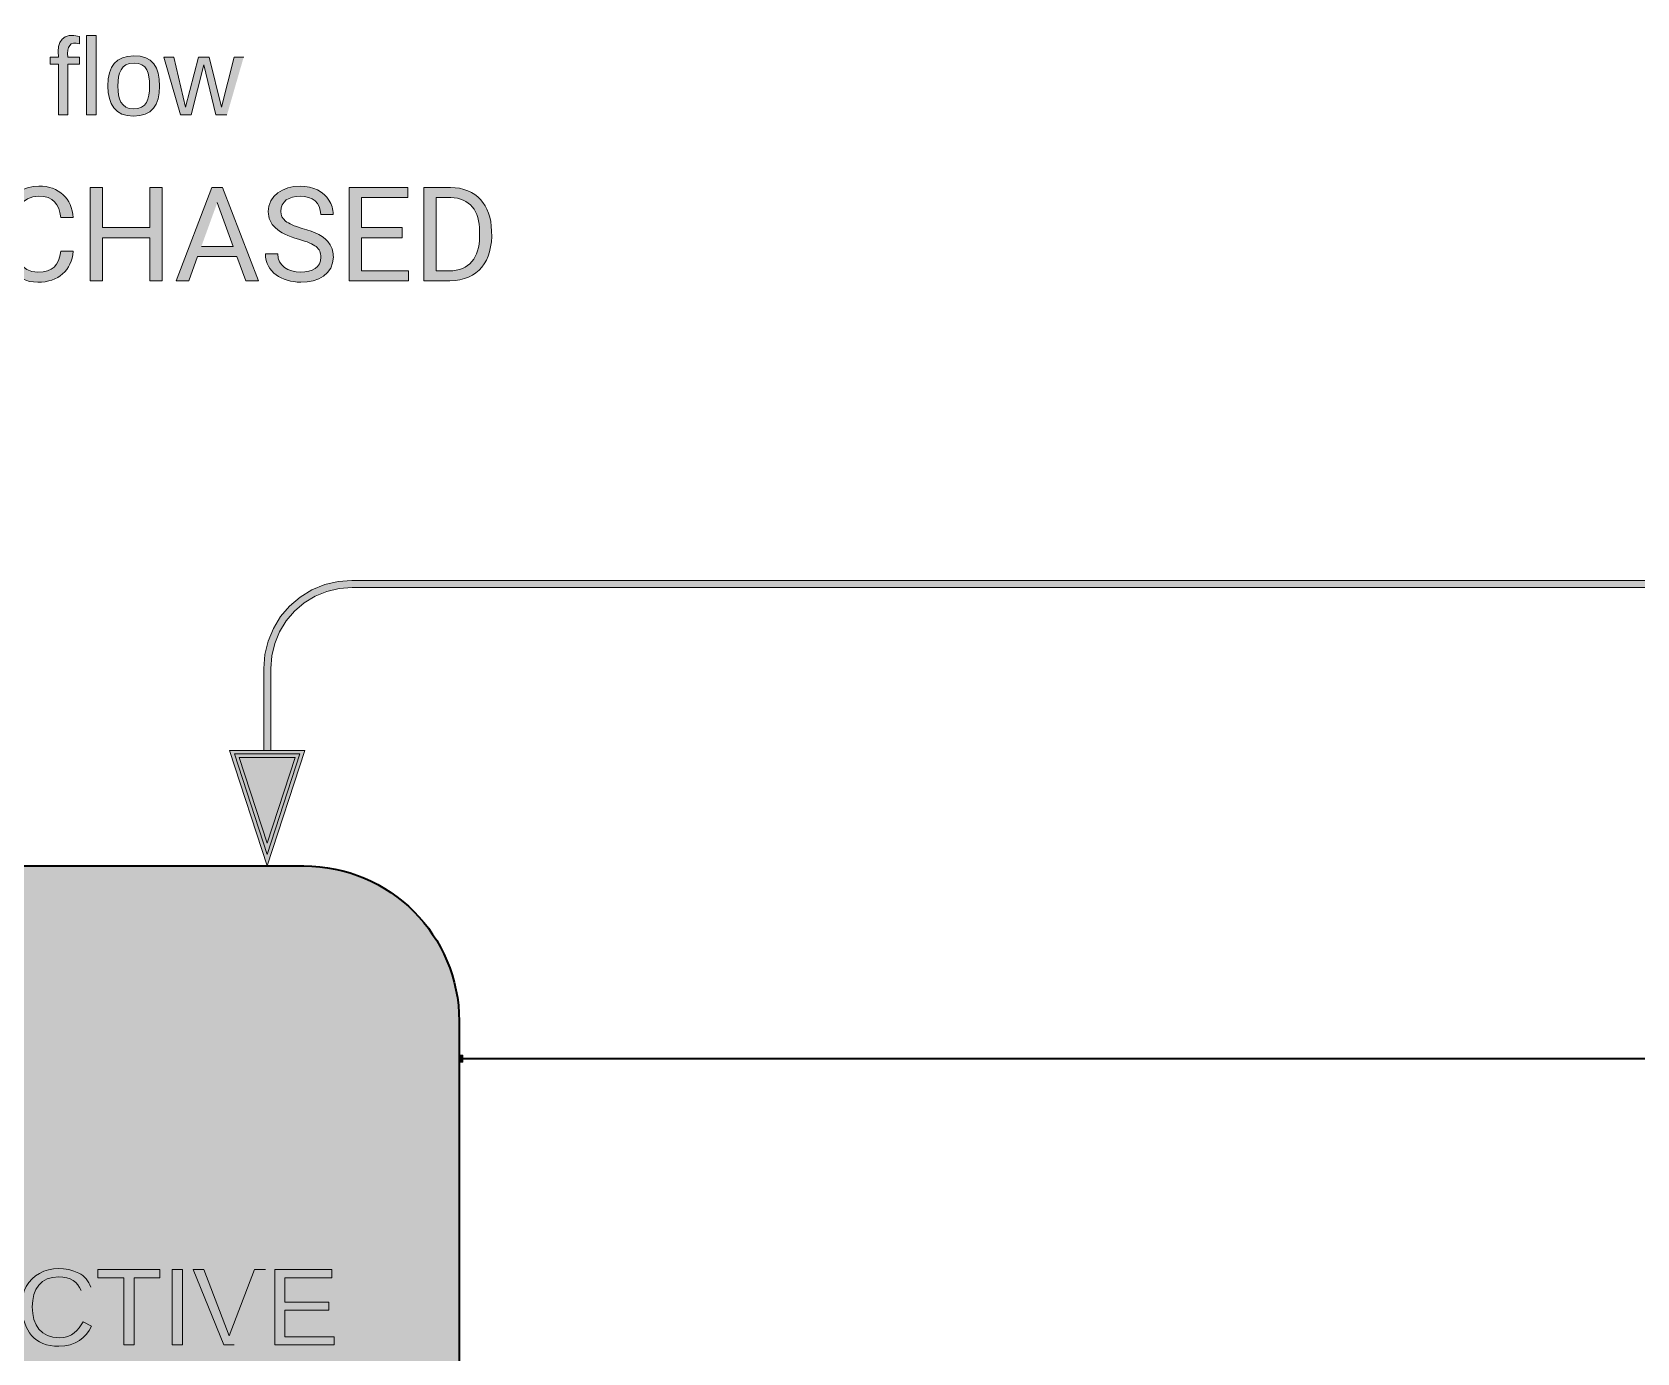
# Model space of a CAD drawing. Extents: x 3 to 1760, y 20 to 1040.
# Drawn here: x 489.8 to 717.3, y 770.9 to 958.3 of the extents above; entities that cross this region are included whole.
import ezdxf

# ---------------------------------------------------------------- set-up
doc = ezdxf.new("R2010")
doc.units = 0
doc.header["$MEASUREMENT"] = 0
doc.layers.add('Layer 1', color=7, linetype='Continuous', lineweight=0)

# ---------------------------------------------------------------- blocks, each defined once
blk = doc.blocks.new('Block_4')
at = {"layer": 'Layer 1'}
for points, knots in [([(496.72, 779.79), (496.29, 781), (495.21, 781.73), (493.57, 781.73), (491.02, 781.73), (489.81, 780.01), (489.81, 777.46), (489.81, 774.86), (491.06, 773.09), (493.65, 773.09), (495.51, 773.09), (496.33, 774.13), (497.02, 775.34), (497.02, 775.34), (498.19, 774.73), (498.19, 774.73), (497.41, 773.09), (495.99, 771.88), (493.57, 771.88), (490.11, 771.88), (488.51, 774.04), (488.34, 777.46), (488.08, 781.95), (492.62, 784.07), (496.42, 782.25), (497.24, 781.86), (497.76, 781.13), (498.1, 780.27)], [0, 0, 0, 0, 1, 1, 1, 2, 2, 2, 3, 3, 3, 4, 4, 4, 5, 5, 5, 6, 6, 6, 7, 7, 7, 8, 8, 8, 9, 9, 9, 9]), ([(504.24, 781.56), (504.24, 781.56), (504.24, 772.06), (504.24, 772.06), (504.24, 772.06), (502.77, 772.06), (502.77, 772.06), (502.77, 772.06), (502.77, 781.56), (502.77, 781.56), (502.77, 781.56), (499.1, 781.56), (499.1, 781.56), (499.1, 781.56), (499.1, 782.77), (499.1, 782.77), (499.1, 782.77), (507.91, 782.77), (507.91, 782.77), (507.91, 782.77), (507.91, 781.56), (507.91, 781.56), (507.91, 781.56), (504.24, 781.56), (504.24, 781.56)], [0, 0, 0, 0, 1, 1, 1, 2, 2, 2, 3, 3, 3, 4, 4, 4, 5, 5, 5, 6, 6, 6, 7, 7, 7, 8, 8, 8, 8]), ([(509.64, 772.06), (509.64, 772.06), (509.64, 782.77), (509.64, 782.77), (509.64, 782.77), (511.11, 782.77), (511.11, 782.77), (511.11, 782.77), (511.11, 772.06), (511.11, 772.06), (511.11, 772.06), (509.64, 772.06), (509.64, 772.06)], [0, 0, 0, 0, 1, 1, 1, 2, 2, 2, 3, 3, 3, 4, 4, 4, 4]), ([(518.46, 772.06), (518.46, 772.06), (516.99, 772.06), (516.99, 772.06), (516.99, 772.06), (512.62, 782.77), (512.62, 782.77), (512.62, 782.77), (514.13, 782.77), (514.13, 782.77), (514.13, 782.77), (517.72, 773.35), (517.72, 773.35), (517.72, 773.35), (521.31, 782.77), (521.31, 782.77), (521.31, 782.77), (522.86, 782.77), (522.86, 782.77)], [0, 0, 0, 0, 1, 1, 1, 2, 2, 2, 3, 3, 3, 4, 4, 4, 5, 5, 5, 6, 6, 6, 6]), ([(524.2, 772.06), (524.2, 772.06), (524.2, 782.77), (524.2, 782.77), (524.2, 782.77), (532.28, 782.77), (532.28, 782.77), (532.28, 782.77), (532.28, 781.56), (532.28, 781.56), (532.28, 781.56), (525.63, 781.56), (525.63, 781.56), (525.63, 781.56), (525.63, 778.15), (525.63, 778.15), (525.63, 778.15), (531.85, 778.15), (531.85, 778.15), (531.85, 778.15), (531.85, 776.98), (531.85, 776.98), (531.85, 776.98), (525.63, 776.98), (525.63, 776.98), (525.63, 776.98), (525.63, 773.22), (525.63, 773.22), (525.63, 773.22), (532.63, 773.22), (532.63, 773.22), (532.63, 773.22), (532.63, 772.06), (532.63, 772.06), (532.63, 772.06), (524.2, 772.06), (524.2, 772.06)], [0, 0, 0, 0, 1, 1, 1, 2, 2, 2, 3, 3, 3, 4, 4, 4, 5, 5, 5, 6, 6, 6, 7, 7, 7, 8, 8, 8, 9, 9, 9, 10, 10, 10, 11, 11, 11, 12, 12, 12, 12])]:
    blk.add_open_spline(points, degree=3, knots=knots, dxfattribs=at)
blk = doc.blocks.new('Block_3')
at = {"layer": 'Layer 1'}
blk.add_blockref('Block_4', (0, 0), dxfattribs=at)
blk = doc.blocks.new('Block_10')
at = {"layer": 'Layer 1', "true_color": 0x333333, "transparency": 33554687}
h = blk.add_hatch(color=250, dxfattribs=at)
h.dxf.hatch_style = 2
edge = h.paths.add_edge_path()
edge.add_spline(control_points=[(496.5, 956.61), (495.16, 957), (494.69, 956.18), (494.86, 954.71), (494.86, 954.71), (496.5, 954.71), (496.5, 954.71), (496.5, 954.71), (496.5, 953.72), (496.5, 953.72), (496.5, 953.72), (494.86, 953.72), (494.86, 953.72), (494.86, 953.72), (494.86, 946.5), (494.86, 946.5), (494.86, 946.5), (493.52, 946.5), (493.52, 946.5), (493.52, 946.5), (493.52, 953.72), (493.52, 953.72), (493.52, 953.72), (492.36, 953.72), (492.36, 953.72), (492.36, 953.72), (492.36, 954.71), (492.36, 954.71), (492.36, 954.71), (493.52, 954.71), (493.52, 954.71), (493.22, 956.96), (494.26, 958.25), (496.5, 957.65), (496.5, 957.65), (496.5, 956.61), (496.5, 956.61)], knot_values=[0, 0, 0, 0, 1, 1, 1, 2, 2, 2, 3, 3, 3, 4, 4, 4, 5, 5, 5, 6, 6, 6, 7, 7, 7, 8, 8, 8, 9, 9, 9, 10, 10, 10, 11, 11, 11, 12, 12, 12, 12], degree=3, periodic=0)
edge.add_line((496.5, 956.61), (496.5, 956.61))
h = blk.add_hatch(color=250, dxfattribs=at)
h.dxf.hatch_style = 2
edge = h.paths.add_edge_path()
edge.add_spline(control_points=[(497.5, 946.5), (497.5, 946.5), (497.5, 957.78), (497.5, 957.78), (497.5, 957.78), (498.88, 957.78), (498.88, 957.78), (498.88, 957.78), (498.88, 946.5), (498.88, 946.5), (498.88, 946.5), (497.5, 946.5), (497.5, 946.5)], knot_values=[0, 0, 0, 0, 1, 1, 1, 2, 2, 2, 3, 3, 3, 4, 4, 4, 4], degree=3, periodic=0)
edge.add_line((497.5, 946.5), (497.5, 946.5))
h = blk.add_hatch(color=250, dxfattribs=at)
h.dxf.hatch_style = 2
edge = h.paths.add_edge_path()
edge.add_spline(control_points=[(504.2, 954.88), (506.87, 954.92), (507.87, 953.28), (507.87, 950.6), (507.91, 947.88), (506.7, 946.33), (504.15, 946.33), (501.6, 946.33), (500.57, 948.01), (500.52, 950.6), (500.52, 953.46), (501.73, 954.88), (504.2, 954.88)], knot_values=[0, 0, 0, 0, 1, 1, 1, 2, 2, 2, 3, 3, 3, 4, 4, 4, 4], degree=3, periodic=0)
edge = h.paths.add_edge_path()
edge.add_spline(control_points=[(504.15, 947.36), (506.05, 947.32), (506.44, 948.7), (506.44, 950.6), (506.44, 952.46), (506.1, 953.84), (504.24, 953.84), (502.38, 953.84), (501.95, 952.46), (501.95, 950.6), (501.95, 948.75), (502.38, 947.41), (504.15, 947.36)], knot_values=[0, 0, 0, 0, 1, 1, 1, 2, 2, 2, 3, 3, 3, 4, 4, 4, 4], degree=3, periodic=0)
edge.add_line((504.15, 947.36), (504.15, 947.36))
h = blk.add_hatch(color=250, dxfattribs=at)
h.dxf.hatch_style = 2
edge = h.paths.add_edge_path()
edge.add_spline(control_points=[(517.42, 946.5), (517.42, 946.5), (515.86, 946.5), (515.86, 946.5), (515.86, 946.5), (514.13, 953.59), (514.13, 953.59), (514.13, 953.59), (512.36, 946.5), (512.36, 946.5), (512.36, 946.5), (510.81, 946.5), (510.81, 946.5), (510.81, 946.5), (508.47, 954.71), (508.47, 954.71), (508.47, 954.71), (509.86, 954.71), (509.86, 954.71), (509.86, 954.71), (511.54, 947.62), (511.54, 947.62), (511.54, 947.62), (513.4, 954.71), (513.4, 954.71), (513.4, 954.71), (514.87, 954.71), (514.87, 954.71), (514.87, 954.71), (516.64, 947.62), (516.64, 947.62), (516.64, 947.62), (518.45, 954.71), (518.45, 954.71), (518.45, 954.71), (519.79, 954.71), (519.79, 954.71)], knot_values=[0, 0, 0, 0, 1, 1, 1, 2, 2, 2, 3, 3, 3, 4, 4, 4, 5, 5, 5, 6, 6, 6, 7, 7, 7, 8, 8, 8, 9, 9, 9, 10, 10, 10, 11, 11, 11, 12, 12, 12, 12], degree=3, periodic=0)
edge.add_line((519.79, 954.71), (517.42, 946.5))
at = {"layer": 'Layer 1'}
for points, knots in [([(496.5, 956.61), (495.16, 957), (494.69, 956.18), (494.86, 954.71), (494.86, 954.71), (496.5, 954.71), (496.5, 954.71), (496.5, 954.71), (496.5, 953.72), (496.5, 953.72), (496.5, 953.72), (494.86, 953.72), (494.86, 953.72), (494.86, 953.72), (494.86, 946.5), (494.86, 946.5), (494.86, 946.5), (493.52, 946.5), (493.52, 946.5), (493.52, 946.5), (493.52, 953.72), (493.52, 953.72), (493.52, 953.72), (492.36, 953.72), (492.36, 953.72), (492.36, 953.72), (492.36, 954.71), (492.36, 954.71), (492.36, 954.71), (493.52, 954.71), (493.52, 954.71), (493.22, 956.96), (494.26, 958.25), (496.5, 957.65), (496.5, 957.65), (496.5, 956.61), (496.5, 956.61)], [0, 0, 0, 0, 1, 1, 1, 2, 2, 2, 3, 3, 3, 4, 4, 4, 5, 5, 5, 6, 6, 6, 7, 7, 7, 8, 8, 8, 9, 9, 9, 10, 10, 10, 11, 11, 11, 12, 12, 12, 12]), ([(497.5, 946.5), (497.5, 946.5), (497.5, 957.78), (497.5, 957.78), (497.5, 957.78), (498.88, 957.78), (498.88, 957.78), (498.88, 957.78), (498.88, 946.5), (498.88, 946.5), (498.88, 946.5), (497.5, 946.5), (497.5, 946.5)], [0, 0, 0, 0, 1, 1, 1, 2, 2, 2, 3, 3, 3, 4, 4, 4, 4]), ([(504.2, 954.88), (506.87, 954.92), (507.87, 953.28), (507.87, 950.6), (507.91, 947.88), (506.7, 946.33), (504.15, 946.33), (501.6, 946.33), (500.57, 948.01), (500.52, 950.6), (500.52, 953.46), (501.73, 954.88), (504.2, 954.88)], [0, 0, 0, 0, 1, 1, 1, 2, 2, 2, 3, 3, 3, 4, 4, 4, 4]), ([(504.15, 947.36), (506.05, 947.32), (506.44, 948.7), (506.44, 950.6), (506.44, 952.46), (506.1, 953.84), (504.24, 953.84), (502.38, 953.84), (501.95, 952.46), (501.95, 950.6), (501.95, 948.75), (502.38, 947.41), (504.15, 947.36)], [0, 0, 0, 0, 1, 1, 1, 2, 2, 2, 3, 3, 3, 4, 4, 4, 4]), ([(517.42, 946.5), (517.42, 946.5), (515.86, 946.5), (515.86, 946.5), (515.86, 946.5), (514.13, 953.59), (514.13, 953.59), (514.13, 953.59), (512.36, 946.5), (512.36, 946.5), (512.36, 946.5), (510.81, 946.5), (510.81, 946.5), (510.81, 946.5), (508.47, 954.71), (508.47, 954.71), (508.47, 954.71), (509.86, 954.71), (509.86, 954.71), (509.86, 954.71), (511.54, 947.62), (511.54, 947.62), (511.54, 947.62), (513.4, 954.71), (513.4, 954.71), (513.4, 954.71), (514.87, 954.71), (514.87, 954.71), (514.87, 954.71), (516.64, 947.62), (516.64, 947.62), (516.64, 947.62), (518.45, 954.71), (518.45, 954.71), (518.45, 954.71), (519.79, 954.71), (519.79, 954.71)], [0, 0, 0, 0, 1, 1, 1, 2, 2, 2, 3, 3, 3, 4, 4, 4, 5, 5, 5, 6, 6, 6, 7, 7, 7, 8, 8, 8, 9, 9, 9, 10, 10, 10, 11, 11, 11, 12, 12, 12, 12])]:
    blk.add_open_spline(points, degree=3, knots=knots, dxfattribs=at)
blk = doc.blocks.new('Block_9')
at = {"layer": 'Layer 1'}
blk.add_blockref('Block_10', (0, 0), dxfattribs=at)
blk = doc.blocks.new('Block_13')
at = {"layer": 'Layer 1', "true_color": 0x202124, "transparency": 33554687}
h = blk.add_hatch(color=250, dxfattribs=at)
h.dxf.hatch_style = 2
edge = h.paths.add_edge_path()
edge.add_spline(control_points=[(490.6, 924.21), (492.77, 924.21), (493.54, 925.14), (493.87, 927.17), (493.87, 927.17), (495.63, 927.17), (495.63, 927.17), (495.34, 924.46), (493.55, 922.78), (490.6, 922.78), (487.31, 922.78), (485.41, 925.5), (485.41, 928.97), (485.41, 930.77), (485.49, 932.26), (486.08, 933.5), (486.88, 935.2), (488.42, 936.39), (490.75, 936.41), (493.63, 936.43), (495.39, 934.63), (495.63, 931.96), (495.63, 931.96), (493.87, 931.96), (493.87, 931.96), (493.59, 933.9), (492.8, 934.97), (490.75, 934.97), (488.28, 934.97), (487.14, 932.93), (487.17, 930.21), (487.17, 930.21), (487.17, 928.92), (487.17, 928.92), (487.15, 926.35), (488.22, 924.21), (490.6, 924.21)], knot_values=[0, 0, 0, 0, 1, 1, 1, 2, 2, 2, 3, 3, 3, 4, 4, 4, 5, 5, 5, 6, 6, 6, 7, 7, 7, 8, 8, 8, 9, 9, 9, 10, 10, 10, 11, 11, 11, 12, 12, 12, 12], degree=3, periodic=0)
edge.add_line((490.6, 924.21), (490.6, 924.21))
h = blk.add_hatch(color=250, dxfattribs=at)
h.dxf.hatch_style = 2
edge = h.paths.add_edge_path()
edge.add_spline(control_points=[(508.22, 922.96), (508.22, 922.96), (506.46, 922.96), (506.46, 922.96), (506.46, 922.96), (506.46, 929.09), (506.46, 929.09), (506.46, 929.09), (499.77, 929.09), (499.77, 929.09), (499.77, 929.09), (499.77, 922.96), (499.77, 922.96), (499.77, 922.96), (498.02, 922.96), (498.02, 922.96), (498.02, 922.96), (498.02, 936.23), (498.02, 936.23), (498.02, 936.23), (499.77, 936.23), (499.77, 936.23), (499.77, 936.23), (499.77, 930.52), (499.77, 930.52), (499.77, 930.52), (506.46, 930.52), (506.46, 930.52), (506.46, 930.52), (506.46, 936.23), (506.46, 936.23), (506.46, 936.23), (508.22, 936.23), (508.22, 936.23), (508.22, 936.23), (508.22, 922.96), (508.22, 922.96)], knot_values=[0, 0, 0, 0, 1, 1, 1, 2, 2, 2, 3, 3, 3, 4, 4, 4, 5, 5, 5, 6, 6, 6, 7, 7, 7, 8, 8, 8, 9, 9, 9, 10, 10, 10, 11, 11, 11, 12, 12, 12, 12], degree=3, periodic=0)
edge.add_line((508.22, 922.96), (508.22, 922.96))
h = blk.add_hatch(color=250, dxfattribs=at)
h.dxf.hatch_style = 2
edge = h.paths.add_edge_path()
edge.add_spline(control_points=[(518.82, 926.42), (518.82, 926.42), (513.26, 926.42), (513.26, 926.42), (513.26, 926.42), (512.01, 922.96), (512.01, 922.96), (512.01, 922.96), (510.21, 922.96), (510.21, 922.96), (510.21, 922.96), (515.27, 936.23), (515.27, 936.23), (515.27, 936.23), (516.8, 936.23), (516.8, 936.23), (516.8, 936.23), (521.88, 922.96), (521.88, 922.96), (521.88, 922.96), (520.09, 922.96), (520.09, 922.96), (520.09, 922.96), (518.82, 926.42), (518.82, 926.42)], knot_values=[0, 0, 0, 0, 1, 1, 1, 2, 2, 2, 3, 3, 3, 4, 4, 4, 5, 5, 5, 6, 6, 6, 7, 7, 7, 8, 8, 8, 8], degree=3, periodic=0)
edge = h.paths.add_edge_path()
edge.add_spline(control_points=[(513.79, 927.86), (513.79, 927.86), (518.3, 927.86), (518.3, 927.86), (518.3, 927.86), (516.04, 934.07), (516.04, 934.07)], knot_values=[0, 0, 0, 0, 1, 1, 1, 2, 2, 2, 2], degree=3, periodic=0)
edge.add_line((516.04, 934.07), (513.79, 927.86))
h = blk.add_hatch(color=250, dxfattribs=at)
h.dxf.hatch_style = 2
edge = h.paths.add_edge_path()
edge.add_spline(control_points=[(527.88, 924.21), (529.51, 924.21), (530.74, 924.85), (530.74, 926.31), (530.74, 926.96), (530.51, 927.47), (530.06, 927.83), (529.6, 928.18), (528.77, 928.53), (527.58, 928.87), (526.07, 929.3), (524.98, 929.84), (524.3, 930.47), (523.61, 931.1), (523.28, 931.87), (523.28, 932.79), (523.28, 935.03), (525.38, 936.41), (527.79, 936.41), (529.66, 936.41), (531.15, 935.6), (531.88, 934.43), (532.27, 933.81), (532.47, 933.13), (532.47, 932.39), (532.47, 932.39), (530.71, 932.39), (530.71, 932.39), (530.71, 934.07), (529.54, 934.97), (527.79, 934.97), (526.22, 934.97), (525.06, 934.28), (525.04, 932.82), (525.04, 932.28), (525.28, 931.83), (525.74, 931.45), (526.19, 931.08), (526.97, 930.74), (528.07, 930.42), (529.94, 929.89), (531.21, 929.37), (532.04, 928.09), (532.36, 927.61), (532.5, 927.01), (532.5, 926.33), (532.48, 924), (530.39, 922.7), (527.88, 922.78), (525.16, 922.85), (522.95, 924.13), (522.86, 926.81), (522.86, 926.81), (524.62, 926.81), (524.62, 926.81), (524.62, 925.1), (526.07, 924.21), (527.88, 924.21)], knot_values=[0, 0, 0, 0, 1, 1, 1, 2, 2, 2, 3, 3, 3, 4, 4, 4, 5, 5, 5, 6, 6, 6, 7, 7, 7, 8, 8, 8, 9, 9, 9, 10, 10, 10, 11, 11, 11, 12, 12, 12, 13, 13, 13, 14, 14, 14, 15, 15, 15, 16, 16, 16, 17, 17, 17, 18, 18, 18, 19, 19, 19, 19], degree=3, periodic=0)
edge.add_line((527.88, 924.21), (527.88, 924.21))
h = blk.add_hatch(color=250, dxfattribs=at)
h.dxf.hatch_style = 2
edge = h.paths.add_edge_path()
edge.add_spline(control_points=[(542.24, 929.09), (542.24, 929.09), (536.49, 929.09), (536.49, 929.09), (536.49, 929.09), (536.49, 924.39), (536.49, 924.39), (536.49, 924.39), (543.17, 924.39), (543.17, 924.39), (543.17, 924.39), (543.17, 922.96), (543.17, 922.96), (543.17, 922.96), (534.74, 922.96), (534.74, 922.96), (534.74, 922.96), (534.74, 936.23), (534.74, 936.23), (534.74, 936.23), (543.08, 936.23), (543.08, 936.23), (543.08, 936.23), (543.08, 934.79), (543.08, 934.79), (543.08, 934.79), (536.49, 934.79), (536.49, 934.79), (536.49, 934.79), (536.49, 930.52), (536.49, 930.52), (536.49, 930.52), (542.24, 930.52), (542.24, 930.52), (542.24, 930.52), (542.24, 929.09), (542.24, 929.09)], knot_values=[0, 0, 0, 0, 1, 1, 1, 2, 2, 2, 3, 3, 3, 4, 4, 4, 5, 5, 5, 6, 6, 6, 7, 7, 7, 8, 8, 8, 9, 9, 9, 10, 10, 10, 11, 11, 11, 12, 12, 12, 12], degree=3, periodic=0)
edge.add_line((542.24, 929.09), (542.24, 929.09))
h = blk.add_hatch(color=250, dxfattribs=at)
h.dxf.hatch_style = 2
edge = h.paths.add_edge_path()
edge.add_spline(control_points=[(554.95, 930.04), (555.1, 925.67), (553.07, 923.09), (549.02, 922.96), (549.02, 922.96), (545.35, 922.96), (545.35, 922.96), (545.35, 922.96), (545.35, 936.23), (545.35, 936.23), (545.35, 936.23), (549.1, 936.23), (549.1, 936.23), (552.82, 936.15), (554.81, 933.78), (554.95, 930.04)], knot_values=[0, 0, 0, 0, 1, 1, 1, 2, 2, 2, 3, 3, 3, 4, 4, 4, 5, 5, 5, 5], degree=3, periodic=0)
edge = h.paths.add_edge_path()
edge.add_spline(control_points=[(553.22, 930), (553.24, 932.85), (551.86, 934.76), (549.14, 934.79), (549.14, 934.79), (547.1, 934.79), (547.1, 934.79), (547.1, 934.79), (547.1, 924.39), (547.1, 924.39), (547.1, 924.39), (548.94, 924.39), (548.94, 924.39), (551.75, 924.39), (553.25, 926.29), (553.22, 929.23), (553.22, 929.23), (553.22, 930), (553.22, 930)], knot_values=[0, 0, 0, 0, 1, 1, 1, 2, 2, 2, 3, 3, 3, 4, 4, 4, 5, 5, 5, 6, 6, 6, 6], degree=3, periodic=0)
edge.add_line((553.22, 930), (553.22, 930))
at = {"layer": 'Layer 1'}
for points, knots in [([(490.6, 924.21), (492.77, 924.21), (493.54, 925.14), (493.87, 927.17), (493.87, 927.17), (495.63, 927.17), (495.63, 927.17), (495.34, 924.46), (493.55, 922.78), (490.6, 922.78), (487.31, 922.78), (485.41, 925.5), (485.41, 928.97), (485.41, 930.77), (485.49, 932.26), (486.08, 933.5), (486.88, 935.2), (488.42, 936.39), (490.75, 936.41), (493.63, 936.43), (495.39, 934.63), (495.63, 931.96), (495.63, 931.96), (493.87, 931.96), (493.87, 931.96), (493.59, 933.9), (492.8, 934.97), (490.75, 934.97), (488.28, 934.97), (487.14, 932.93), (487.17, 930.21), (487.17, 930.21), (487.17, 928.92), (487.17, 928.92), (487.15, 926.35), (488.22, 924.21), (490.6, 924.21)], [0, 0, 0, 0, 1, 1, 1, 2, 2, 2, 3, 3, 3, 4, 4, 4, 5, 5, 5, 6, 6, 6, 7, 7, 7, 8, 8, 8, 9, 9, 9, 10, 10, 10, 11, 11, 11, 12, 12, 12, 12]), ([(508.22, 922.96), (508.22, 922.96), (506.46, 922.96), (506.46, 922.96), (506.46, 922.96), (506.46, 929.09), (506.46, 929.09), (506.46, 929.09), (499.77, 929.09), (499.77, 929.09), (499.77, 929.09), (499.77, 922.96), (499.77, 922.96), (499.77, 922.96), (498.02, 922.96), (498.02, 922.96), (498.02, 922.96), (498.02, 936.23), (498.02, 936.23), (498.02, 936.23), (499.77, 936.23), (499.77, 936.23), (499.77, 936.23), (499.77, 930.52), (499.77, 930.52), (499.77, 930.52), (506.46, 930.52), (506.46, 930.52), (506.46, 930.52), (506.46, 936.23), (506.46, 936.23), (506.46, 936.23), (508.22, 936.23), (508.22, 936.23), (508.22, 936.23), (508.22, 922.96), (508.22, 922.96)], [0, 0, 0, 0, 1, 1, 1, 2, 2, 2, 3, 3, 3, 4, 4, 4, 5, 5, 5, 6, 6, 6, 7, 7, 7, 8, 8, 8, 9, 9, 9, 10, 10, 10, 11, 11, 11, 12, 12, 12, 12]), ([(518.82, 926.42), (518.82, 926.42), (513.26, 926.42), (513.26, 926.42), (513.26, 926.42), (512.01, 922.96), (512.01, 922.96), (512.01, 922.96), (510.21, 922.96), (510.21, 922.96), (510.21, 922.96), (515.27, 936.23), (515.27, 936.23), (515.27, 936.23), (516.8, 936.23), (516.8, 936.23), (516.8, 936.23), (521.88, 922.96), (521.88, 922.96), (521.88, 922.96), (520.09, 922.96), (520.09, 922.96), (520.09, 922.96), (518.82, 926.42), (518.82, 926.42)], [0, 0, 0, 0, 1, 1, 1, 2, 2, 2, 3, 3, 3, 4, 4, 4, 5, 5, 5, 6, 6, 6, 7, 7, 7, 8, 8, 8, 8]), ([(527.88, 924.21), (529.51, 924.21), (530.74, 924.85), (530.74, 926.31), (530.74, 926.96), (530.51, 927.47), (530.06, 927.83), (529.6, 928.18), (528.77, 928.53), (527.58, 928.87), (526.07, 929.3), (524.98, 929.84), (524.3, 930.47), (523.61, 931.1), (523.28, 931.87), (523.28, 932.79), (523.28, 935.03), (525.38, 936.41), (527.79, 936.41), (529.66, 936.41), (531.15, 935.6), (531.88, 934.43), (532.27, 933.81), (532.47, 933.13), (532.47, 932.39), (532.47, 932.39), (530.71, 932.39), (530.71, 932.39), (530.71, 934.07), (529.54, 934.97), (527.79, 934.97), (526.22, 934.97), (525.06, 934.28), (525.04, 932.82), (525.04, 932.28), (525.28, 931.83), (525.74, 931.45), (526.19, 931.08), (526.97, 930.74), (528.07, 930.42), (529.94, 929.89), (531.21, 929.37), (532.04, 928.09), (532.36, 927.61), (532.5, 927.01), (532.5, 926.33), (532.48, 924), (530.39, 922.7), (527.88, 922.78), (525.16, 922.85), (522.95, 924.13), (522.86, 926.81), (522.86, 926.81), (524.62, 926.81), (524.62, 926.81), (524.62, 925.1), (526.07, 924.21), (527.88, 924.21)], [0, 0, 0, 0, 1, 1, 1, 2, 2, 2, 3, 3, 3, 4, 4, 4, 5, 5, 5, 6, 6, 6, 7, 7, 7, 8, 8, 8, 9, 9, 9, 10, 10, 10, 11, 11, 11, 12, 12, 12, 13, 13, 13, 14, 14, 14, 15, 15, 15, 16, 16, 16, 17, 17, 17, 18, 18, 18, 19, 19, 19, 19]), ([(542.24, 929.09), (542.24, 929.09), (536.49, 929.09), (536.49, 929.09), (536.49, 929.09), (536.49, 924.39), (536.49, 924.39), (536.49, 924.39), (543.17, 924.39), (543.17, 924.39), (543.17, 924.39), (543.17, 922.96), (543.17, 922.96), (543.17, 922.96), (534.74, 922.96), (534.74, 922.96), (534.74, 922.96), (534.74, 936.23), (534.74, 936.23), (534.74, 936.23), (543.08, 936.23), (543.08, 936.23), (543.08, 936.23), (543.08, 934.79), (543.08, 934.79), (543.08, 934.79), (536.49, 934.79), (536.49, 934.79), (536.49, 934.79), (536.49, 930.52), (536.49, 930.52), (536.49, 930.52), (542.24, 930.52), (542.24, 930.52), (542.24, 930.52), (542.24, 929.09), (542.24, 929.09)], [0, 0, 0, 0, 1, 1, 1, 2, 2, 2, 3, 3, 3, 4, 4, 4, 5, 5, 5, 6, 6, 6, 7, 7, 7, 8, 8, 8, 9, 9, 9, 10, 10, 10, 11, 11, 11, 12, 12, 12, 12]), ([(554.95, 930.04), (555.1, 925.67), (553.07, 923.09), (549.02, 922.96), (549.02, 922.96), (545.35, 922.96), (545.35, 922.96), (545.35, 922.96), (545.35, 936.23), (545.35, 936.23), (545.35, 936.23), (549.1, 936.23), (549.1, 936.23), (552.82, 936.15), (554.81, 933.78), (554.95, 930.04)], [0, 0, 0, 0, 1, 1, 1, 2, 2, 2, 3, 3, 3, 4, 4, 4, 5, 5, 5, 5]), ([(513.79, 927.86), (513.79, 927.86), (518.3, 927.86), (518.3, 927.86), (518.3, 927.86), (516.04, 934.07), (516.04, 934.07)], [0, 0, 0, 0, 1, 1, 1, 2, 2, 2, 2]), ([(553.22, 930), (553.24, 932.85), (551.86, 934.76), (549.14, 934.79), (549.14, 934.79), (547.1, 934.79), (547.1, 934.79), (547.1, 934.79), (547.1, 924.39), (547.1, 924.39), (547.1, 924.39), (548.94, 924.39), (548.94, 924.39), (551.75, 924.39), (553.25, 926.29), (553.22, 929.23), (553.22, 929.23), (553.22, 930), (553.22, 930)], [0, 0, 0, 0, 1, 1, 1, 2, 2, 2, 3, 3, 3, 4, 4, 4, 5, 5, 5, 6, 6, 6, 6])]:
    blk.add_open_spline(points, degree=3, knots=knots, dxfattribs=at)
blk = doc.blocks.new('Block_12')
at = {"layer": 'Layer 1'}
blk.add_blockref('Block_13', (0, 0), dxfattribs=at)
blk = doc.blocks.new('Block_0')
at = {"layer": 'Layer 1', "true_color": 0x666666, "transparency": 33554687}
h = blk.add_hatch(color=251, dxfattribs=at)
h.dxf.hatch_style = 2
edge = h.paths.add_edge_path()
edge.add_spline(control_points=[(1403.01, 880.35), (1403.01, 880.35), (1404.91, 879.89), (1404.91, 879.89), (1404.91, 879.89), (1406.71, 879.13), (1406.71, 879.13), (1406.71, 879.13), (1408.39, 878.1), (1408.39, 878.1), (1408.39, 878.1), (1409.89, 876.84), (1409.89, 876.84), (1409.89, 876.84), (1411.15, 875.34), (1411.15, 875.34), (1411.15, 875.34), (1412.18, 873.68), (1412.18, 873.68), (1412.18, 873.68), (1412.93, 871.86), (1412.93, 871.86), (1412.93, 871.86), (1413.39, 869.96), (1413.39, 869.96), (1413.39, 869.96), (1413.54, 868.02), (1413.54, 868.02), (1413.54, 868.02), (1413.54, 825.46), (1413.54, 825.46), (1413.54, 825.46), (1412.54, 825.46), (1412.54, 825.46), (1412.54, 825.46), (1412.54, 867.98), (1412.54, 867.98), (1412.54, 867.98), (1412.4, 869.8), (1412.4, 869.8), (1412.4, 869.8), (1411.97, 871.55), (1411.97, 871.55), (1411.97, 871.55), (1411.27, 873.22), (1411.27, 873.22), (1411.27, 873.22), (1410.33, 874.76), (1410.33, 874.76), (1410.33, 874.76), (1409.16, 876.13), (1409.16, 876.13), (1409.16, 876.13), (1407.79, 877.3), (1407.79, 877.3), (1407.79, 877.3), (1406.24, 878.24), (1406.24, 878.24), (1406.24, 878.24), (1404.57, 878.94), (1404.57, 878.94), (1404.57, 878.94), (1402.82, 879.36), (1402.82, 879.36), (1402.82, 879.36), (1401, 879.5), (1401, 879.5), (1401, 879.5), (535.15, 879.5), (535.15, 879.5), (535.15, 879.5), (533.33, 879.36), (533.33, 879.36), (533.33, 879.36), (531.59, 878.94), (531.59, 878.94), (531.59, 878.94), (529.92, 878.24), (529.92, 878.24), (529.92, 878.24), (528.37, 877.3), (528.37, 877.3), (528.37, 877.3), (527, 876.13), (527, 876.13), (527, 876.13), (525.83, 874.76), (525.83, 874.76), (525.83, 874.76), (524.89, 873.22), (524.89, 873.22), (524.89, 873.22), (524.19, 871.55), (524.19, 871.55), (524.19, 871.55), (523.79, 869.8), (523.79, 869.8), (523.79, 869.8), (523.64, 867.98), (523.64, 867.98), (523.64, 867.98), (523.64, 856.38), (523.64, 856.38), (523.64, 856.38), (522.64, 856.38), (522.64, 856.38), (522.64, 856.38), (522.64, 868.02), (522.64, 868.02), (522.64, 868.02), (522.8, 869.96), (522.8, 869.96), (522.8, 869.96), (523.26, 871.86), (523.26, 871.86), (523.26, 871.86), (524.01, 873.68), (524.01, 873.68), (524.01, 873.68), (525.03, 875.35), (525.03, 875.35), (525.03, 875.35), (526.3, 876.85), (526.3, 876.85), (526.3, 876.85), (527.8, 878.11), (527.8, 878.11), (527.8, 878.11), (529.46, 879.15), (529.46, 879.15), (529.46, 879.15), (531.28, 879.9), (531.28, 879.9), (531.28, 879.9), (533.18, 880.35), (533.18, 880.35), (533.18, 880.35), (535.12, 880.5), (535.12, 880.5), (535.12, 880.5), (1401.07, 880.5), (1401.07, 880.5), (1401.07, 880.5), (1403.01, 880.35), (1403.01, 880.35)], knot_values=[0, 0, 0, 0, 1, 1, 1, 2, 2, 2, 3, 3, 3, 4, 4, 4, 5, 5, 5, 6, 6, 6, 7, 7, 7, 8, 8, 8, 9, 9, 9, 10, 10, 10, 11, 11, 11, 12, 12, 12, 13, 13, 13, 14, 14, 14, 15, 15, 15, 16, 16, 16, 17, 17, 17, 18, 18, 18, 19, 19, 19, 20, 20, 20, 21, 21, 21, 22, 22, 22, 23, 23, 23, 24, 24, 24, 25, 25, 25, 26, 26, 26, 27, 27, 27, 28, 28, 28, 29, 29, 29, 30, 30, 30, 31, 31, 31, 32, 32, 32, 33, 33, 33, 34, 34, 34, 35, 35, 35, 36, 36, 36, 37, 37, 37, 38, 38, 38, 39, 39, 39, 40, 40, 40, 41, 41, 41, 42, 42, 42, 43, 43, 43, 44, 44, 44, 45, 45, 45, 46, 46, 46, 47, 47, 47, 48, 48, 48, 48], degree=3, periodic=0)
h = blk.add_hatch(color=251, dxfattribs=at)
h.dxf.hatch_style = 2
edge = h.paths.add_edge_path()
edge.add_spline(control_points=[(519.17, 855.38), (519.17, 855.38), (523.12, 843.24), (523.12, 843.24), (523.12, 843.24), (527.08, 855.38), (527.08, 855.38), (527.08, 855.38), (519.17, 855.38), (519.17, 855.38)], knot_values=[0, 0, 0, 0, 1, 1, 1, 2, 2, 2, 3, 3, 3, 3], degree=3, periodic=0)
edge = h.paths.add_edge_path()
edge.add_spline(control_points=[(523.11, 840), (523.11, 840), (517.79, 856.38), (517.79, 856.38), (517.79, 856.38), (528.44, 856.38), (528.44, 856.38), (528.44, 856.38), (523.11, 840), (523.11, 840)], knot_values=[0, 0, 0, 0, 1, 1, 1, 2, 2, 2, 3, 3, 3, 3], degree=3, periodic=0)
h = blk.add_hatch(color=251, dxfattribs=at)
h.dxf.hatch_style = 2
edge = h.paths.add_edge_path()
edge.add_spline(control_points=[(523.11, 841.62), (523.11, 841.62), (518.48, 855.88), (518.48, 855.88), (518.48, 855.88), (527.75, 855.88), (527.75, 855.88), (527.75, 855.88), (523.11, 841.62), (523.11, 841.62)], knot_values=[0, 0, 0, 0, 1, 1, 1, 2, 2, 2, 3, 3, 3, 3], degree=3, periodic=0)
at = {"layer": 'Layer 1', "true_color": 0x75b2ff, "transparency": 33554687}
h = blk.add_hatch(color=151, dxfattribs=at)
h.dxf.hatch_style = 2
edge = h.paths.add_edge_path()
edge.add_spline(control_points=[(300.01, 840), (287.87, 840), (278.01, 830.14), (278.01, 818), (278.01, 818), (278.01, 751.95), (278.01, 751.95), (278.01, 739.79), (287.87, 729.93), (300.01, 729.93), (300.01, 729.93), (528.34, 729.93), (528.34, 729.93), (540.5, 729.93), (550.34, 739.79), (550.34, 751.95), (550.34, 751.95), (550.34, 818), (550.34, 818), (550.34, 830.14), (540.5, 840), (528.34, 840), (528.34, 840), (300.01, 840), (300.01, 840)], knot_values=[0, 0, 0, 0, 1, 1, 1, 2, 2, 2, 3, 3, 3, 4, 4, 4, 5, 5, 5, 6, 6, 6, 7, 7, 7, 8, 8, 8, 8], degree=3, periodic=0)
at = {"layer": 'Layer 1', "true_color": 0x333333, "transparency": 33554687}
h = blk.add_hatch(color=250, dxfattribs=at)
h.dxf.hatch_style = 2
edge = h.paths.add_edge_path()
edge.add_spline(control_points=[(550.87, 812.17), (550.87, 812.17), (550.35, 812.17), (550.35, 812.17), (550.35, 812.17), (550.35, 813.17), (550.35, 813.17), (550.35, 813.17), (550.87, 813.17), (550.87, 813.17), (550.87, 813.17), (550.87, 812.17), (550.87, 812.17)], knot_values=[0, 0, 0, 0, 1, 1, 1, 2, 2, 2, 3, 3, 3, 4, 4, 4, 4], degree=3, periodic=0)
at = {"layer": 'Layer 1', "color": 251, "lineweight": 0, "true_color": 0x666666}
for points, knots in [([(1403.01, 880.35), (1403.01, 880.35), (1404.91, 879.89), (1404.91, 879.89), (1404.91, 879.89), (1406.71, 879.13), (1406.71, 879.13), (1406.71, 879.13), (1408.39, 878.1), (1408.39, 878.1), (1408.39, 878.1), (1409.89, 876.84), (1409.89, 876.84), (1409.89, 876.84), (1411.15, 875.34), (1411.15, 875.34), (1411.15, 875.34), (1412.18, 873.68), (1412.18, 873.68), (1412.18, 873.68), (1412.93, 871.86), (1412.93, 871.86), (1412.93, 871.86), (1413.39, 869.96), (1413.39, 869.96), (1413.39, 869.96), (1413.54, 868.02), (1413.54, 868.02), (1413.54, 868.02), (1413.54, 825.46), (1413.54, 825.46), (1413.54, 825.46), (1412.54, 825.46), (1412.54, 825.46), (1412.54, 825.46), (1412.54, 867.98), (1412.54, 867.98), (1412.54, 867.98), (1412.4, 869.8), (1412.4, 869.8), (1412.4, 869.8), (1411.97, 871.55), (1411.97, 871.55), (1411.97, 871.55), (1411.27, 873.22), (1411.27, 873.22), (1411.27, 873.22), (1410.33, 874.76), (1410.33, 874.76), (1410.33, 874.76), (1409.16, 876.13), (1409.16, 876.13), (1409.16, 876.13), (1407.79, 877.3), (1407.79, 877.3), (1407.79, 877.3), (1406.24, 878.24), (1406.24, 878.24), (1406.24, 878.24), (1404.57, 878.94), (1404.57, 878.94), (1404.57, 878.94), (1402.82, 879.36), (1402.82, 879.36), (1402.82, 879.36), (1401, 879.5), (1401, 879.5), (1401, 879.5), (535.15, 879.5), (535.15, 879.5), (535.15, 879.5), (533.33, 879.36), (533.33, 879.36), (533.33, 879.36), (531.59, 878.94), (531.59, 878.94), (531.59, 878.94), (529.92, 878.24), (529.92, 878.24), (529.92, 878.24), (528.37, 877.3), (528.37, 877.3), (528.37, 877.3), (527, 876.13), (527, 876.13), (527, 876.13), (525.83, 874.76), (525.83, 874.76), (525.83, 874.76), (524.89, 873.22), (524.89, 873.22), (524.89, 873.22), (524.19, 871.55), (524.19, 871.55), (524.19, 871.55), (523.79, 869.8), (523.79, 869.8), (523.79, 869.8), (523.64, 867.98), (523.64, 867.98), (523.64, 867.98), (523.64, 856.38), (523.64, 856.38), (523.64, 856.38), (522.64, 856.38), (522.64, 856.38), (522.64, 856.38), (522.64, 868.02), (522.64, 868.02), (522.64, 868.02), (522.8, 869.96), (522.8, 869.96), (522.8, 869.96), (523.26, 871.86), (523.26, 871.86), (523.26, 871.86), (524.01, 873.68), (524.01, 873.68), (524.01, 873.68), (525.03, 875.35), (525.03, 875.35), (525.03, 875.35), (526.3, 876.85), (526.3, 876.85), (526.3, 876.85), (527.8, 878.11), (527.8, 878.11), (527.8, 878.11), (529.46, 879.15), (529.46, 879.15), (529.46, 879.15), (531.28, 879.9), (531.28, 879.9), (531.28, 879.9), (533.18, 880.35), (533.18, 880.35), (533.18, 880.35), (535.12, 880.5), (535.12, 880.5), (535.12, 880.5), (1401.07, 880.5), (1401.07, 880.5), (1401.07, 880.5), (1403.01, 880.35), (1403.01, 880.35)], [0, 0, 0, 0, 1, 1, 1, 2, 2, 2, 3, 3, 3, 4, 4, 4, 5, 5, 5, 6, 6, 6, 7, 7, 7, 8, 8, 8, 9, 9, 9, 10, 10, 10, 11, 11, 11, 12, 12, 12, 13, 13, 13, 14, 14, 14, 15, 15, 15, 16, 16, 16, 17, 17, 17, 18, 18, 18, 19, 19, 19, 20, 20, 20, 21, 21, 21, 22, 22, 22, 23, 23, 23, 24, 24, 24, 25, 25, 25, 26, 26, 26, 27, 27, 27, 28, 28, 28, 29, 29, 29, 30, 30, 30, 31, 31, 31, 32, 32, 32, 33, 33, 33, 34, 34, 34, 35, 35, 35, 36, 36, 36, 37, 37, 37, 38, 38, 38, 39, 39, 39, 40, 40, 40, 41, 41, 41, 42, 42, 42, 43, 43, 43, 44, 44, 44, 45, 45, 45, 46, 46, 46, 47, 47, 47, 48, 48, 48, 48]), ([(523.11, 840), (523.11, 840), (517.79, 856.38), (517.79, 856.38), (517.79, 856.38), (528.44, 856.38), (528.44, 856.38), (528.44, 856.38), (523.11, 840), (523.11, 840)], [0, 0, 0, 0, 1, 1, 1, 2, 2, 2, 3, 3, 3, 3]), ([(519.17, 855.38), (519.17, 855.38), (523.12, 843.24), (523.12, 843.24), (523.12, 843.24), (527.08, 855.38), (527.08, 855.38), (527.08, 855.38), (519.17, 855.38), (519.17, 855.38)], [0, 0, 0, 0, 1, 1, 1, 2, 2, 2, 3, 3, 3, 3])]:
    blk.add_open_spline(points, degree=3, knots=knots, dxfattribs=at)
at = {"layer": 'Layer 1'}
blk.add_open_spline([(523.11, 841.62), (523.11, 841.62), (518.48, 855.88), (518.48, 855.88), (518.48, 855.88), (527.75, 855.88), (527.75, 855.88), (527.75, 855.88), (523.11, 841.62), (523.11, 841.62)], degree=3, knots=[0, 0, 0, 0, 1, 1, 1, 2, 2, 2, 3, 3, 3, 3], dxfattribs=at)
at = {"layer": 'Layer 1', "color": 18, "lineweight": 35, "true_color": 0x000000}
blk.add_open_spline([(300.01, 840), (287.87, 840), (278.01, 830.14), (278.01, 818), (278.01, 818), (278.01, 751.95), (278.01, 751.95), (278.01, 739.79), (287.87, 729.93), (300.01, 729.93), (300.01, 729.93), (528.34, 729.93), (528.34, 729.93), (540.5, 729.93), (550.34, 739.79), (550.34, 751.95), (550.34, 751.95), (550.34, 818), (550.34, 818), (550.34, 830.14), (540.5, 840), (528.34, 840), (528.34, 840), (300.01, 840), (300.01, 840)], degree=3, knots=[0, 0, 0, 0, 1, 1, 1, 2, 2, 2, 3, 3, 3, 4, 4, 4, 5, 5, 5, 6, 6, 6, 7, 7, 7, 8, 8, 8, 8], dxfattribs=at)
at = {"layer": 'Layer 1', "color": 250, "lineweight": 0, "true_color": 0x333333}
blk.add_open_spline([(550.87, 812.17), (550.87, 812.17), (550.35, 812.17), (550.35, 812.17), (550.35, 812.17), (550.35, 813.17), (550.35, 813.17), (550.35, 813.17), (550.87, 813.17), (550.87, 813.17), (550.87, 813.17), (550.87, 812.17), (550.87, 812.17)], degree=3, knots=[0, 0, 0, 0, 1, 1, 1, 2, 2, 2, 3, 3, 3, 4, 4, 4, 4], dxfattribs=at)
at = {"layer": 'Layer 1', "color": 250, "lineweight": 35, "true_color": 0x333333}
blk.add_open_spline([(550.85, 812.67), (550.85, 812.67), (1192.17, 812.67), (1192.17, 812.67)], degree=3, dxfattribs=at)
at = {"layer": 'Layer 1'}
for name in ['Block_9', 'Block_12', 'Block_3']:
    blk.add_blockref(name, (0, 0), dxfattribs=at)

msp = doc.modelspace()

# ---------------------------------------------------------------- block references
at = {"layer": 'Layer 1'}
msp.add_blockref('Block_0', (0, 0), dxfattribs=at)

doc.saveas('drawing.dxf')
